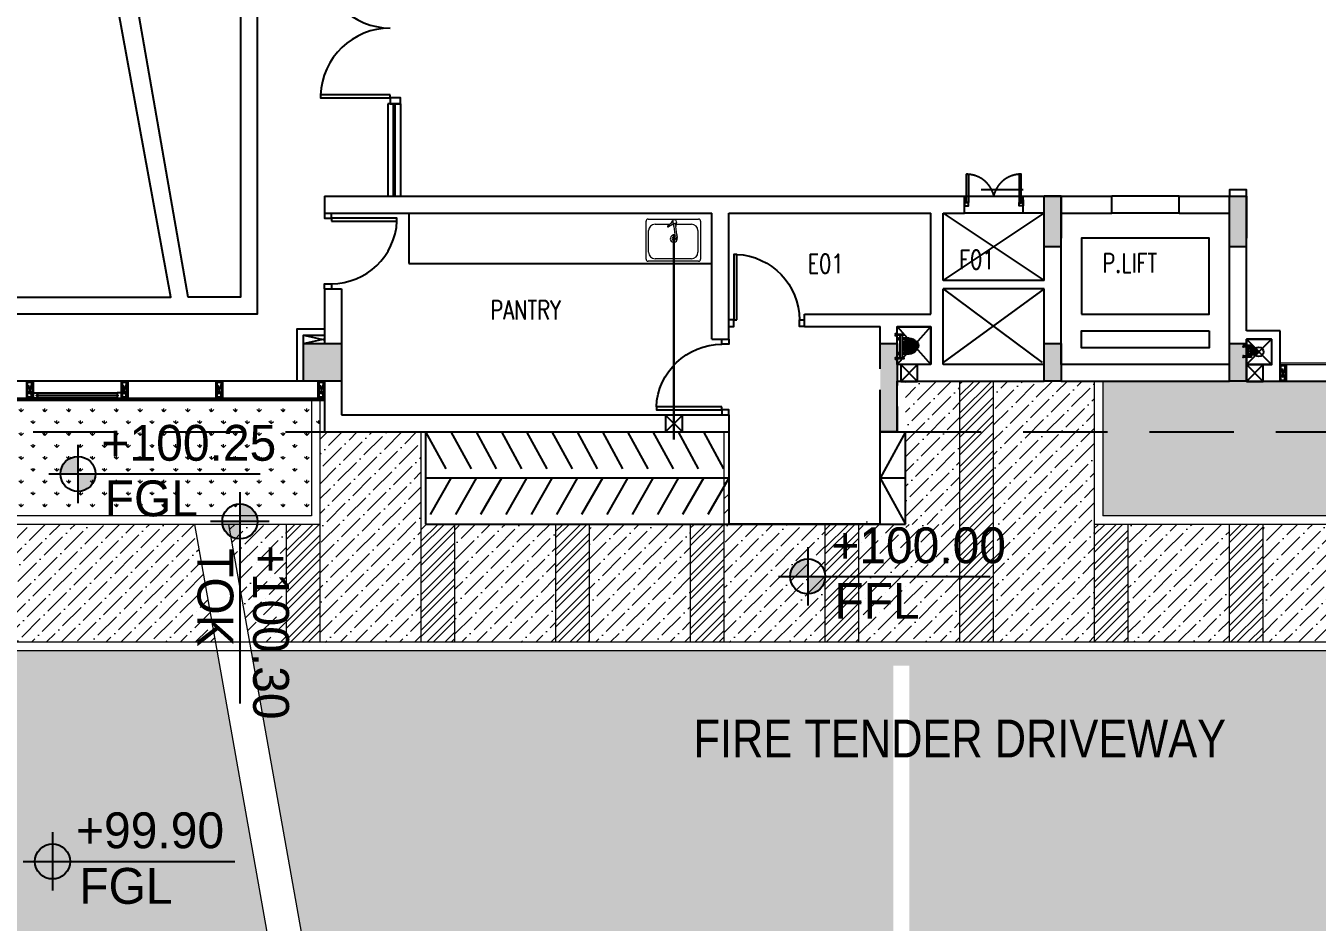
# Model space of a CAD drawing. Header units: millimetres. Extents: x 7964926 to 16080295, y -6277184 to -2986664.
# Drawn here: x 8205747 to 8221089, y -3107863 to -3097207 of the extents above; entities that cross this region are included whole.
import ezdxf

# ---------------------------------------------------------------- set-up
doc = ezdxf.new("R2010")
doc.units = ezdxf.units.MM
doc.header["$LTSCALE"] = 2000
doc.header["$MEASUREMENT"] = 0
doc.linetypes.add('DASHED2', pattern=[0.375, 0.25, -0.125])
doc.linetypes.add('HIDDEN', pattern=[0.375, 0.25, -0.125])
for name, color, linetype in [('a-col', 8, 'DASHED2'), ('a-cutout', 8, 'Continuous'), ('a-door', 8, 'Continuous'), ('a-ele 0', 8, 'Continuous'), ('a-ele 1', 8, 'Continuous'), ('a-furniture', 37, 'Continuous'), ('a-glazing', 5, 'Continuous'), ('a-hatch', 8, 'Continuous'), ('a-parapet', 1, 'Continuous'), ('a-rcc', 3, 'Continuous'), ('a-stair', 1, 'Continuous'), ('a-text m', 8, 'Continuous'), ('a-wall', 8, 'Continuous'), ('a-window', 8, 'Continuous'), ('KGD-SHAFTBRACKET', 9, 'Continuous'), ('L-FL', 7, 'Continuous'), ('PS$Bracket', 8, 'Continuous'), ('PS$CUTOUT', 1, 'Continuous'), ('PS$RWP160', 11, 'Continuous')]:
    doc.layers.add(name, color=color, linetype=linetype)
for name, color, linetype, lineweight in [('L - paving', 9, 'Continuous', 5), ('L-ELE 2', 30, 'Continuous', 15), ('L-ELE 4', 27, 'Continuous', 9), ('L-HATCH-1', 9, 'Continuous', 5), ('L-SHRUBS', 96, 'Continuous', 18), ('L-TEXT', 7, 'Continuous', 20), ('PS$RWP110', 11, 'Continuous', 30), ('PS$RWP75', 11, 'Continuous', 30), ('PS$WASTE PIPE', 31, 'Continuous', 30)]:
    doc.layers.add(name, color=color, linetype=linetype, lineweight=lineweight)
doc.styles.add('a-100 txt m', font='romans.shx', dxfattribs={"width": 0.75, "height": 300})
doc.styles.add('Arial narrow', font='ARIALN.TTF')
doc.styles.add('Century Gothic', font='GOTHIC.TTF')
doc.styles.get("Standard").update_dxf_attribs({"font": 'romans.shx', "width": 0.75})
pattern_1 = [(45, (9600.77, -21112.89), (66.2912607, 243.067956), [312.5, -62.5, 0, -62.5])]
pattern_2 = [(45, (14400.77, -21112.89), (66.2912607, 243.067956), [312.5, -62.5, 0, -62.5])]
pattern_3 = [(45, (19200.77, -21112.89), (66.2912607, 243.067956), [312.5, -62.5, 0, -62.5])]
pattern_4 = [(45, (0, 0), (-106.0660172, 106.0660172), []), (45, (0, 75), (-106.0660172, 106.0660172), [])]

# ---------------------------------------------------------------- blocks, each defined once
blk = doc.blocks.new('*U196')
at = {"layer": 'KGD-SHAFTBRACKET'}
for p, q in [((619, 14), (347, 14)), ((619, -14), (347, -14))]:
    blk.add_line(p, q, dxfattribs=at)
for points in [[(350, 74), (342, 65), (334, 74), (330, 70), (337, 63), (337, -29), (347, -29), (347, 63), (354, 71)], [(633, 74), (624, 65), (616, 74), (613, 70), (619, 63), (619, -29), (629, -29), (629, 63), (636, 71)]]:
    blk.add_lwpolyline(points, close=True, dxfattribs=at)
blk = doc.blocks.new('RWP160')
at = {"layer": 'PS$RWP160', "ltscale": 2}
h = blk.add_hatch(dxfattribs=at)
h.set_pattern_fill('ANSI31', color=8, scale=109090.909091, angle=809.8768, style=0)
h.set_pattern_definition([(44.8768254, (-372116.558, -1134138.807), (9.62161376, -9.66307207), [])])
edge = h.paths.add_edge_path()
edge.add_ellipse((6235, 1574), major_axis=(-56.4, 56.7), ratio=1, start_angle=45, end_angle=225, ccw=False)
edge.add_ellipse((6235, 1574), major_axis=(-56.4, 56.7), ratio=1, start_angle=-135, end_angle=45, ccw=False)
at = {"layer": 'PS$Bracket'}
for p, q in [((6141, 1574), (6141, 1654)), ((6155, 1574), (6155, 1654)), ((6315, 1574), (6315, 1654)), ((6330, 1573), (6330, 1653))]:
    blk.add_line(p, q, dxfattribs=at)
blk.add_arc((6235, 1574), 94.5, 179.8768, 359.8768, dxfattribs=at)
at = {"layer": 'PS$RWP110', "color": 8, "linetype": 'ByBlock', "ltscale": 0.2}
for p, q in [((6132, 1692), (6132, 1683)), ((6135, 1694), (6161, 1694)), ((6143, 1700), (6143, 1694)), ((6143, 1692), (6143, 1683)), ((6145, 1703), (6151, 1703)), ((6154, 1700), (6154, 1694)), ((6154, 1692), (6154, 1683)), ((6164, 1692), (6164, 1683)), ((6307, 1691), (6307, 1683)), ((6336, 1694), (6309, 1694)), ((6317, 1700), (6317, 1694)), ((6317, 1691), (6317, 1683)), ((6326, 1702), (6319, 1702)), ((6328, 1700), (6328, 1694)), ((6328, 1691), (6328, 1683)), ((6339, 1691), (6339, 1683))]:
    blk.add_line(p, q, dxfattribs=at)
for centre, start, end in [((6135, 1692), 89.8768, 179.8768), ((6140, 1692), 359.8768, 89.8768), ((6145, 1700), 89.8768, 179.8768), ((6145, 1692), 89.8768, 179.8768), ((6151, 1700), 359.8768, 89.8768), ((6151, 1692), 359.8768, 89.8768), ((6157, 1692), 89.8768, 179.8768), ((6161, 1692), 359.8768, 89.8768), ((6309, 1691), 89.8768, 179.8768), ((6314, 1691), 359.8768, 89.8768), ((6319, 1700), 89.8768, 179.8768), ((6319, 1691), 89.8768, 179.8768), ((6326, 1700), 359.8768, 89.8768), ((6326, 1691), 359.8768, 89.8768), ((6331, 1691), 89.8768, 179.8768), ((6336, 1691), 359.8768, 89.8768)]:
    blk.add_arc(centre, 2.62, start, end, dxfattribs=at)
at = {"layer": 'PS$RWP160', "ltscale": 2}
blk.add_circle((6235, 1574), 80, dxfattribs=at)
blk = doc.blocks.new('*U195')
at = {"layer": 'KGD-SHAFTBRACKET'}
for p, q in [((619, 14), (505, 14)), ((619, -14), (505, -14))]:
    blk.add_line(p, q, dxfattribs=at)
for points in [[(509, 74), (500, 65), (492, 74), (489, 70), (495, 63), (495, -29), (505, -29), (505, 63), (512, 71)], [(633, 74), (624, 65), (616, 74), (613, 70), (619, 63), (619, -29), (629, -29), (629, 63), (636, 71)]]:
    blk.add_lwpolyline(points, close=True, dxfattribs=at)
blk = doc.blocks.new('RWP75')
at = {"layer": 'PS$RWP75', "ltscale": 2}
h = blk.add_hatch(dxfattribs=at)
h.set_pattern_fill('ANSI31', color=250, scale=51136.363636, angle=809.8768, style=0)
h.set_pattern_definition([(44.8768254, (-170686.134, -530749.335), (4.51013145, -4.529565034), [])])
edge = h.paths.add_edge_path()
edge.add_ellipse((6666, 1616), major_axis=(-26.5, 26.6), ratio=1, start_angle=45, end_angle=225, ccw=False)
edge.add_ellipse((6666, 1616), major_axis=(-26.5, 26.6), ratio=1, start_angle=-135, end_angle=45, ccw=False)
at = {"linetype": 'Continuous', "ltscale": 2}
for radius in [37.5, 35.2]:
    blk.add_circle((6666, 1616), radius, dxfattribs=at)
at = {"layer": 'PS$Bracket'}
for p, q in [((6622, 1616), (6622, 1653)), ((6629, 1616), (6629, 1653)), ((6704, 1616), (6704, 1653)), ((6711, 1616), (6711, 1653))]:
    blk.add_line(p, q, dxfattribs=at)
blk.add_arc((6666, 1616), 44.3, 179.8768, 359.8768, dxfattribs=at)
at = {"layer": 'PS$RWP110', "color": 8, "linetype": 'ByBlock', "ltscale": 0.2}
for p, q in [((6618, 1663), (6618, 1660)), ((6619, 1665), (6632, 1665)), ((6623, 1667), (6623, 1665)), ((6623, 1663), (6623, 1660)), ((6624, 1669), (6627, 1669)), ((6628, 1667), (6628, 1665)), ((6628, 1663), (6628, 1660)), ((6633, 1663), (6633, 1660)), ((6700, 1663), (6700, 1659)), ((6713, 1664), (6701, 1664)), ((6704, 1663), (6704, 1659)), ((6704, 1667), (6704, 1664)), ((6709, 1668), (6706, 1668)), ((6710, 1667), (6710, 1664)), ((6710, 1663), (6710, 1659)), ((6715, 1663), (6715, 1659))]:
    blk.add_line(p, q, dxfattribs=at)
for centre, start, end in [((6619, 1663), 89.8768, 179.8768), ((6622, 1663), 359.8768, 89.8768), ((6624, 1667), 89.8768, 179.8768), ((6624, 1663), 89.8768, 179.8768), ((6627, 1667), 359.8768, 89.8768), ((6627, 1663), 359.8768, 89.8768), ((6629, 1663), 89.8768, 179.8768), ((6632, 1663), 359.8768, 89.8768), ((6701, 1663), 89.8768, 179.8768), ((6703, 1663), 359.8768, 89.8768), ((6706, 1667), 89.8768, 179.8768), ((6706, 1663), 89.8768, 179.8768), ((6709, 1667), 359.8768, 89.8768), ((6709, 1663), 359.8768, 89.8768), ((6711, 1663), 89.8768, 179.8768), ((6713, 1663), 359.8768, 89.8768)]:
    blk.add_arc(centre, 1.23, start, end, dxfattribs=at)
blk = doc.blocks.new('d900 100wl')
blk.add_lwpolyline([(95, 80), (95, 859), (60, 859), (60, 80)], close=True)
for points in [[(0, 0), (60, 0), (60, 80), (0, 80)], [(900, 0), (840, 0), (840, 80), (900, 80)]]:
    blk.add_lwpolyline(points)
blk.add_arc((60, 80), 780, 0, 87.4282)
blk = doc.blocks.new('*U225')
blk.add_lwpolyline([(805, 80), (805, 859), (840, 859), (840, 80)], close=True)
for points in [[(0, 0), (60, 0), (60, 80), (0, 80)], [(900, 0), (840, 0), (840, 80), (900, 80)]]:
    blk.add_lwpolyline(points)
blk.add_arc((840, 80), 780, 92.5718, 180)
blk = doc.blocks.new('DFR1800')
for points in [[(105, 120), (105, 949), (70, 949), (70, 120)], [(1695, 120), (1695, 949), (1730, 949), (1730, 120)]]:
    blk.add_lwpolyline(points, close=True)
for points in [[(0, 0), (70, 0), (70, 120), (0, 120)], [(1800, 0), (1730, 0), (1730, 120), (1800, 120)]]:
    blk.add_lwpolyline(points)
for centre, start, end in [((70, 120), 359.9998, 87.7909), ((1730, 120), 92.2091, 180.0002)]:
    blk.add_arc(centre, 830, start, end)
blk = doc.blocks.new('CLUB HOUSE')
at = {"layer": 'a-hatch'}
h = blk.add_hatch(color=256, dxfattribs=at)
h.dxf.hatch_style = 1
h.paths.add_polyline_path([(8240776, -3216367), (8240576, -3216367), (8240576, -3216967), (8240776, -3216967)])
h = blk.add_hatch(color=256, dxfattribs=at)
h.dxf.hatch_style = 1
h.paths.add_polyline_path([(8242976, -3216367), (8242776, -3216367), (8242776, -3216967), (8242976, -3216967)])
h = blk.add_hatch(color=256, dxfattribs=at)
h.dxf.hatch_style = 1
h.paths.add_polyline_path([(8231776, -3218117), (8231776, -3218567), (8232226, -3218567), (8232226, -3218117)])
h = blk.add_hatch(color=256, dxfattribs=at)
h.dxf.hatch_style = 1
h.paths.add_polyline_path([(8238826, -3218117), (8238626, -3218117), (8238626, -3219167), (8238826, -3219167)])
h = blk.add_hatch(color=256, dxfattribs=at)
h.dxf.hatch_style = 1
h.paths.add_polyline_path([(8240776, -3218117), (8240576, -3218117), (8240576, -3218567), (8240776, -3218567)])
h = blk.add_hatch(color=256, dxfattribs=at)
h.dxf.hatch_style = 1
h.paths.add_polyline_path([(8242976, -3218117), (8242776, -3218117), (8242776, -3218567), (8242976, -3218567)])
at = {"layer": 'a-col'}
for points in [[(8240776, -3216967), (8240576, -3216967), (8240576, -3216367), (8240776, -3216367)], [(8242976, -3216967), (8242776, -3216967), (8242776, -3216367), (8242976, -3216367)], [(8231776, -3218117), (8232226, -3218117), (8232226, -3218567), (8231776, -3218567)], [(8238626, -3218117), (8238826, -3218117), (8238826, -3219167), (8238626, -3219167)], [(8240776, -3218567), (8240576, -3218567), (8240576, -3218117), (8240776, -3218117)], [(8242976, -3218567), (8242776, -3218567), (8242776, -3218117), (8242976, -3218117)]]:
    blk.add_lwpolyline(points, close=True, dxfattribs=at)
at = {"layer": 'a-cutout'}
for p, q in [((8239376, -3217367), (8240576, -3216567)), ((8239376, -3216567), (8240576, -3217367)), ((8239376, -3217467), (8240551, -3218342)), ((8240576, -3217467), (8239376, -3218342)), ((8238826, -3217917), (8239226, -3218367)), ((8239226, -3217917), (8238826, -3218367)), ((8243276, -3218067), (8242976, -3218367)), ((8242976, -3218067), (8243276, -3218367))]:
    blk.add_line(p, q, dxfattribs=at)
at = {"layer": 'a-door'}
for p, q in [((8239626, -3216367), (8240326, -3216367)), ((8242176, -3216367), (8241376, -3216367)), ((8240326, -3216567), (8239626, -3216567)), ((8242176, -3216567), (8241376, -3216567))]:
    blk.add_line(p, q, dxfattribs=at)
for points in [[(8239676, -3216106), (8239676, -3216440), (8239652, -3216440), (8239652, -3216106)], [(8240276, -3216106), (8240276, -3216440), (8240299, -3216440), (8240299, -3216106)], [(8239626, -3216411), (8239626, -3216481), (8239676, -3216481), (8239676, -3216443), (8239651, -3216443), (8239651, -3216411)], [(8239628, -3216413), (8239628, -3216479), (8239674, -3216479), (8239674, -3216445), (8239649, -3216445), (8239649, -3216413)], [(8240326, -3216411), (8240326, -3216481), (8240276, -3216481), (8240276, -3216443), (8240301, -3216443), (8240301, -3216411)], [(8240324, -3216413), (8240324, -3216479), (8240278, -3216479), (8240278, -3216445), (8240303, -3216445), (8240303, -3216413)]]:
    blk.add_lwpolyline(points, close=True, dxfattribs=at)
at = {"layer": 'a-door', "linetype": 'HIDDEN'}
for centre, start, end in [((8239652, -3216440), 12.5278, 90), ((8240299, -3216439), 94.0106, 167.5604)]:
    blk.add_arc(centre, 334, start, end, dxfattribs=at)
at = {"layer": 'a-ele 0', "linetype": 'HIDDEN', "ltscale": 0.3}
for p, q in [((8243441, -3218377), (8243386, -3218557)), ((8243441, -3218557), (8243386, -3218377)), ((8228553, -3218577), (8228498, -3218757)), ((8228553, -3218757), (8228498, -3218577)), ((8229678, -3218757), (8229623, -3218577)), ((8229678, -3218577), (8229623, -3218757)), ((8230803, -3218577), (8230748, -3218757)), ((8230803, -3218757), (8230748, -3218577)), ((8232016, -3218577), (8231961, -3218757)), ((8232016, -3218757), (8231961, -3218577))]:
    blk.add_line(p, q, dxfattribs=at)
at = {"layer": 'a-ele 0', "linetype": 'HIDDEN'}
for p, q in [((8233226, -3219167), (8233526, -3219717)), ((8233526, -3219167), (8233826, -3219717)), ((8233826, -3219167), (8234126, -3219717)), ((8234126, -3219167), (8234426, -3219717)), ((8234426, -3219167), (8234726, -3219717)), ((8234726, -3219167), (8235026, -3219717)), ((8235026, -3219167), (8235326, -3219717)), ((8235326, -3219167), (8235626, -3219717)), ((8235626, -3219167), (8235926, -3219717)), ((8235926, -3219167), (8236226, -3219717)), ((8236226, -3219167), (8236526, -3219717)), ((8236526, -3219167), (8236826, -3219717)), ((8233526, -3219717), (8233226, -3220245)), ((8233826, -3219717), (8233526, -3220245)), ((8234126, -3219717), (8233826, -3220245)), ((8234426, -3219717), (8234126, -3220245)), ((8234726, -3219717), (8234426, -3220245)), ((8235026, -3219717), (8234726, -3220245)), ((8235326, -3219717), (8235026, -3220245)), ((8235626, -3219717), (8235326, -3220245)), ((8235926, -3219717), (8235626, -3220245)), ((8236226, -3219717), (8235926, -3220245)), ((8236526, -3219717), (8236226, -3220245)), ((8236826, -3219717), (8236526, -3220245))]:
    blk.add_line(p, q, dxfattribs=at)
at = {"layer": 'a-ele 0', "color": 30}
for points in [[(8243376, -3218367), (8243451, -3218367), (8243451, -3218567), (8243376, -3218567)], [(8243376, -3218367), (8243451, -3218367), (8243451, -3218567), (8243376, -3218567)], [(8243386, -3218377), (8243441, -3218377), (8243441, -3218557), (8243386, -3218557)], [(8243386, -3218377), (8243441, -3218377), (8243441, -3218557), (8243386, -3218557)], [(8228563, -3218767), (8228488, -3218767), (8228488, -3218567), (8228563, -3218567)], [(8229688, -3218767), (8229613, -3218767), (8229613, -3218567), (8229688, -3218567)], [(8230813, -3218767), (8230738, -3218767), (8230738, -3218567), (8230813, -3218567)], [(8232026, -3218767), (8231951, -3218767), (8231951, -3218567), (8232026, -3218567)], [(8228553, -3218757), (8228498, -3218757), (8228498, -3218577), (8228553, -3218577)], [(8229678, -3218757), (8229623, -3218757), (8229623, -3218577), (8229678, -3218577)], [(8230803, -3218757), (8230748, -3218757), (8230748, -3218577), (8230803, -3218577)], [(8232016, -3218757), (8231961, -3218757), (8231961, -3218577), (8232016, -3218577)]]:
    blk.add_lwpolyline(points, close=True, dxfattribs=at)
at = {"layer": 'a-ele 1', "linetype": 'HIDDEN', "ltscale": 2}
for p, q in [((8222563, -3219167), (8236826, -3219167)), ((8238826, -3219167), (8254226, -3219167))]:
    blk.add_line(p, q, dxfattribs=at)
at = {"layer": 'a-ele 1'}
for p, q in [((8233226, -3219167), (8233226, -3220267)), ((8236826, -3219167), (8236826, -3220267)), ((8238626, -3220267), (8238626, -3219167)), ((8238926, -3220267), (8238926, -3219167)), ((8233226, -3220267), (8238926, -3220267))]:
    blk.add_line(p, q, dxfattribs=at)
at = {"layer": 'a-ele 1', "linetype": 'HIDDEN', "ltscale": 1000}
blk.add_line((8238626, -3220267), (8236826, -3220267), dxfattribs=at)
at = {"layer": 'a-ele 1'}
blk.add_lwpolyline([(8241016, -3217767), (8242536, -3217767), (8242536, -3216867), (8241016, -3216867)], close=True, dxfattribs=at)
blk.add_lwpolyline([(8242536, -3217967), (8242536, -3218167), (8241016, -3218167), (8241016, -3217967), (8242536, -3217967)], dxfattribs=at)
at = {"layer": 'a-furniture', "linetype": 'HIDDEN'}
blk.add_line((8240326, -3216292), (8239626, -3216292), dxfattribs=at)
at = {"layer": 'a-furniture', "lineweight": 5}
for p, q in [((8235844, -3217115), (8235844, -3216663)), ((8235868, -3216639), (8236180, -3216639)), ((8235952, -3216699), (8236125, -3216699)), ((8236175, -3216728), (8236185, -3216823)), ((8236180, -3216639), (8236469, -3216639)), ((8236209, -3216820), (8236200, -3216727)), ((8236201, -3216699), (8236384, -3216699)), ((8236493, -3216663), (8236493, -3217115)), ((8235875, -3217032), (8235875, -3216776)), ((8236461, -3216776), (8236461, -3217032)), ((8236469, -3217139), (8235868, -3217139)), ((8236384, -3217109), (8235952, -3217109))]:
    blk.add_line(p, q, dxfattribs=at)
at = {"layer": 'a-furniture'}
for p, q in [((8233026, -3217167), (8236626, -3217167)), ((8231776, -3218017), (8232026, -3218073)), ((8231776, -3218117), (8232026, -3218062)), ((8243376, -3218367), (8243376, -3218167))]:
    blk.add_line(p, q, dxfattribs=at)
for points in [[(8233026, -3216567), (8233026, -3217167)], [(8231701, -3218567), (8231701, -3217942), (8232026, -3217942)], [(8231776, -3218567), (8231776, -3218017), (8232026, -3218017)]]:
    blk.add_lwpolyline(points, dxfattribs=at)
at = {"layer": 'a-furniture', "const_width": 10}
blk.add_lwpolyline([(8243376, -3217967), (8243376, -3218342), (8248676, -3218342), (8248676, -3217967)], dxfattribs=at)
at = {"layer": 'a-furniture', "lineweight": 5}
for centre, radius, start, end in [((8235868, -3216663), 24.1, 90, 180), ((8235952, -3216776), 77.2, 90, 180), ((8236107, -3216724), 8.01, 127.3, 303.5198), ((8235916, -3216473), 308, 307.3, 323.4412), ((8236109, -3216724), 5.93, 158.9292, 241.9125), ((8236281, -3216987), 308, 107.3785, 123.5198), ((8236073, -3216610), 104, 305.6689, 327.1701), ((8236203, -3216794), 104, 103.6496, 125.1509), ((8236181, -3216670), 19.5, 164.0084, 277.235), ((8236182, -3216671), 24.1, 287.3785, 143.4412), ((8236055, -3216740), 121, 5.6774, 19.0453), ((8236142, -3216717), 35.3, 4.1711, 27.9133), ((8236231, -3216709), 35.3, 157.8104, 186.3174), ((8236320, -3216715), 121, 162.1904, 185.6775), ((8236384, -3216776), 77.2, 0, 90), ((8236469, -3216663), 24.1, 0, 90), ((8236174, -3216873), 41.8, 74.3543, 12.1381), ((8236174, -3216873), 20.2, 61.4601, 4.8579), ((8236065, -3216835), 121, 351.175, 5.6774), ((8236200, -3216856), 16.8, 171.175, 20.1799), ((8236200, -3216855), 9.8, 213.7198, 15.8006), ((8236200, -3216850), 9.15, 64.4884, 123.7412), ((8236329, -3216808), 121, 185.6775, 200.1799), ((8235952, -3217032), 77.2, 180, 270), ((8236384, -3217032), 77.2, 270, 0), ((8235868, -3217115), 24.1, 180, 270), ((8236469, -3217115), 24.1, 270, 0)]:
    blk.add_arc(centre, radius, start, end, dxfattribs=at)
at = {"layer": 'a-glazing'}
for p, q in [((8232776, -3215267), (8232776, -3216367)), ((8232926, -3215267), (8232776, -3215267)), ((8232806, -3215267), (8232926, -3215267)), ((8232841, -3215267), (8232841, -3216367)), ((8232861, -3215267), (8232861, -3216367)), ((8232926, -3215267), (8232926, -3216367))]:
    blk.add_line(p, q, dxfattribs=at)
for points in [[(8225851, -3218775), (8232026, -3218775)], [(8225851, -3218784), (8232026, -3218784)], [(8225851, -3218792), (8232026, -3218792)]]:
    blk.add_lwpolyline(points, dxfattribs=at)
at = {"layer": 'a-hatch'}
for centre in [(8239026, -3218142), (8243126, -3218217)]:
    blk.add_circle(centre, 55, dxfattribs=at)
at = {"layer": 'a-parapet'}
for points in [[(8248676, -3218367), (8243376, -3218367)], [(8232026, -3218567), (8225926, -3218567)], [(8243376, -3218567), (8248676, -3218567)], [(8225926, -3218767), (8232026, -3218767)]]:
    blk.add_lwpolyline(points, dxfattribs=at)
at = {"layer": 'a-rcc'}
for p, q in [((8240776, -3216367), (8240576, -3216367)), ((8242776, -3216367), (8242976, -3216367))]:
    blk.add_line(p, q, dxfattribs=at)
at = {"layer": 'a-stair'}
for p, q in [((8238926, -3219167), (8238626, -3219717)), ((8236826, -3219717), (8233226, -3219717)), ((8238926, -3219717), (8238626, -3219717)), ((8238626, -3219717), (8238926, -3220267))]:
    blk.add_line(p, q, dxfattribs=at)
at = {"layer": 'a-wall'}
for p, q in [((8232026, -3216367), (8239626, -3216367)), ((8239626, -3216567), (8239626, -3216367)), ((8240326, -3216367), (8240576, -3216367)), ((8240326, -3216567), (8240326, -3216367)), ((8240576, -3217367), (8240576, -3216367)), ((8240776, -3216367), (8241376, -3216367)), ((8240776, -3218367), (8240776, -3216367)), ((8241376, -3216567), (8241376, -3216367)), ((8242176, -3216367), (8242776, -3216367)), ((8242176, -3216567), (8242176, -3216367)), ((8242776, -3218367), (8242776, -3216367)), ((8242976, -3217967), (8242976, -3216367)), ((8232026, -3216567), (8236626, -3216567)), ((8236626, -3218067), (8236626, -3216567)), ((8236826, -3216567), (8239226, -3216567)), ((8236826, -3218067), (8236826, -3216567)), ((8239226, -3217767), (8239226, -3216567)), ((8239376, -3216567), (8239626, -3216567)), ((8239376, -3217367), (8239376, -3216567)), ((8240576, -3216567), (8240326, -3216567)), ((8240776, -3216567), (8241376, -3216567)), ((8242176, -3216567), (8242776, -3216567)), ((8232026, -3217467), (8232226, -3217467)), ((8232226, -3217467), (8232226, -3218117)), ((8240576, -3217367), (8239376, -3217367)), ((8239376, -3218367), (8239376, -3217467)), ((8240576, -3218567), (8240576, -3217467)), ((8237726, -3217767), (8239226, -3217767)), ((8237726, -3217917), (8237726, -3217767)), ((8237726, -3217917), (8238626, -3217917)), ((8238626, -3218117), (8238626, -3217917)), ((8238826, -3218117), (8238826, -3217917)), ((8238826, -3217917), (8239226, -3217917)), ((8239226, -3218367), (8239226, -3217917)), ((8236626, -3218067), (8236826, -3218067)), ((8243376, -3217967), (8242976, -3217967)), ((8243276, -3218067), (8242976, -3218067)), ((8242976, -3218567), (8242976, -3218067)), ((8243276, -3218067), (8243276, -3218367)), ((8243276, -3218367), (8242976, -3218367)), ((8232226, -3218567), (8232226, -3218967)), ((8232226, -3218967), (8236826, -3218967)), ((8236626, -3218967), (8236626, -3218967)), ((8236826, -3218967), (8236826, -3219167))]:
    blk.add_line(p, q, dxfattribs=at)
for points in [[(8232026, -3216367), (8232026, -3216567)], [(8242976, -3216367), (8242976, -3216292), (8242776, -3216292), (8242776, -3216367)], [(8232026, -3217467), (8232026, -3218117)], [(8240576, -3217467), (8239376, -3217467)], [(8242976, -3218567), (8243376, -3218567), (8243376, -3217967)], [(8239226, -3218367), (8238826, -3218367)], [(8240576, -3218367), (8239376, -3218367)], [(8242776, -3218367), (8240776, -3218367)], [(8232026, -3218567), (8232026, -3219167), (8236826, -3219167)], [(8238626, -3219167), (8238826, -3219167), (8238826, -3218567)], [(8238826, -3218567), (8240576, -3218567)], [(8240776, -3218567), (8242776, -3218567)]]:
    blk.add_lwpolyline(points, dxfattribs=at)
at = {"layer": 'a-window'}
for p, q in [((8228615, -3218702), (8229561, -3218702)), ((8229561, -3218767), (8228615, -3218767))]:
    blk.add_line(p, q, dxfattribs=at)
for points in [[(8228563, -3218702), (8228615, -3218702), (8228615, -3218732), (8228605, -3218732), (8228605, -3218738), (8228615, -3218738), (8228615, -3218767), (8228563, -3218767)], [(8229613, -3218702), (8229561, -3218702), (8229561, -3218732), (8229571, -3218732), (8229571, -3218738), (8229561, -3218738), (8229561, -3218767), (8229613, -3218767)], [(8229571, -3218738), (8228605, -3218738), (8228605, -3218732), (8229571, -3218732)]]:
    blk.add_lwpolyline(points, close=True, dxfattribs=at)
at = {"layer": 'a-door', "rotation": 270}
blk.add_blockref('d900 100wl', (8232026, -3216567), dxfattribs=at)
at = {"layer": 'a-door', "xscale": -1}
blk.add_blockref('*U225', (8237726, -3217917), dxfattribs=at)
at = {"layer": 'a-door', "xscale": -1, "rotation": 90}
blk.add_blockref('*U225', (8236826, -3218067), dxfattribs=at)
at = {"layer": 'a-window', "rotation": 90}
blk.add_blockref('DFR1800', (8232926, -3215267), dxfattribs=at)
blk = doc.blocks.new('finish lvl')
h = blk.add_hatch(color=256)
edge = h.paths.add_edge_path()
edge.add_ellipse((0.0378, 0.003), major_axis=(-0.0305, 0.0305), ratio=1, start_angle=-45, end_angle=45)
edge.add_line((-0.0053, 0.003), (0.0378, 0.003))
edge.add_line((0.0378, 0.003), (0.0378, 0.0461))
edge = h.paths.add_edge_path()
edge.add_ellipse((0.0378, 0.003), major_axis=(-0.0305, 0.0305), ratio=1, start_angle=135, end_angle=225)
edge.add_line((0.0809, 0.003), (0.0378, 0.003))
edge.add_line((0.0378, 0.003), (0.0378, -0.0401))
for p, q in [((0.0378, 0.0748), (0.0378, -0.0688)), ((-0.034, 0.003), (0.4857, 0.003))]:
    blk.add_line(p, q)
blk.add_ellipse((0.0378, 0.003), major_axis=(-0.0305, 0.0305), ratio=1, start_param=1.570796326794534, end_param=7.85398163397412)
at = {"layer": 'L-FL'}
for tag, p in [('%%P0.00', (0.1256, 0.0357)), ('FIN.LVL.', (0.1075, -0.103))]:
    blk.add_attdef(tag, p, '', height=0.08, dxfattribs=at)

msp = doc.modelspace()

# ---------------------------------------------------------------- hatches: boundary and pattern name
at = {"layer": 'L - paving'}
h = msp.add_hatch(dxfattribs=at)
h.set_pattern_fill('ANSI36', color=37, scale=1000)
h.set_pattern_definition([(45, (19756.48, -19711.25), (66.2912607, 243.067956), [312.5, -62.5, 0, -62.5])])
h.paths.add_polyline_path([(8216841.2, -3101433.5), (8216454.7, -3101433.5), (8216337.1, -3101433.5), (8216196.9, -3101433.5), (8216196.9, -3103133.5), (8216841.2, -3103133.5)])
h = msp.add_hatch(dxfattribs=at)
h.set_pattern_fill('ANSI36', color=37, scale=1000)
h.set_pattern_definition(pattern_3)
h.paths.add_polyline_path([(8218441.2, -3101433.5), (8217241.2, -3101433.5), (8217241.2, -3104535.1), (8218441.2, -3104535.1)])
h = msp.add_hatch(dxfattribs=at)
h.set_pattern_fill('ANSI36', color=37, scale=1000)
h.set_pattern_definition(pattern_1)
h.paths.add_polyline_path([(8209241.2, -3104535.1), (8210441.2, -3104535.1), (8210441.2, -3102035.1), (8209241.2, -3102035.1)])
h = msp.add_hatch(dxfattribs=at)
h.set_pattern_fill('ANSI36', color=37, scale=1000)
h.set_pattern_definition(pattern_2)
h.paths.add_polyline_path([(8212041.2, -3103133.5), (8210841.2, -3103133.5), (8210841.2, -3104535.1), (8212041.2, -3104535.1)])
h.paths.add_polyline_path([(8211997.8, -3102035.1), (8212041.2, -3102114.7), (8212041.2, -3102035.1)])
h = msp.add_hatch(dxfattribs=at)
h.set_pattern_fill('ANSI36', color=37, scale=1000)
h.set_pattern_definition(pattern_2)
edge = h.paths.add_edge_path()
edge.add_line((8215241.2, -3103135.1), (8215036.5, -3103135.1))
edge.add_arc((8214999, -3103135.1), 37.5, 359.99991, 540.00009)
edge.add_line((8214961.5, -3103135.1), (8214099, -3103135.1))
edge.add_line((8214099, -3103135.1), (8214099, -3102535.1))
edge.add_line((8214099, -3102535.1), (8214041.2, -3102535.1))
edge.add_line((8214041.2, -3102535.1), (8214041.2, -3104535.1))
edge.add_line((8214041.2, -3104535.1), (8215241.2, -3104535.1))
edge.add_line((8215241.2, -3104535.1), (8215241.2, -3103135.1))
h = msp.add_hatch(dxfattribs=at)
h.set_pattern_fill('ANSI36', color=37, scale=1000)
h.set_pattern_definition(pattern_3)
h.paths.add_polyline_path([(8216841.2, -3103133.5), (8215899, -3103133.5), (8215899, -3103135.1), (8215641.2, -3103049.2), (8215641.2, -3104535.1), (8216841.2, -3104535.1)])
h = msp.add_hatch(dxfattribs=at)
h.set_pattern_fill('ANSI36', color=37, scale=1000)
h.set_pattern_definition([(45, (12650.98, -21112.88), (66.2912607, 243.067956), [312.5, -62.5, 0, -62.5])])
h.paths.add_polyline_path([(8207749.9, -3103133.5), (8203456.2, -3103133.5), (8203214, -3104535.1), (8207999.2, -3104535.1)])
h = msp.add_hatch(dxfattribs=at)
h.set_pattern_fill('ANSI36', color=37, scale=1000)
h.set_pattern_definition(pattern_1)
h.paths.add_polyline_path([(8208841.2, -3103133.5), (8208156.2, -3103133.5), (8208405.5, -3104535.1), (8208841.2, -3104535.1)])
h = msp.add_hatch(dxfattribs=at)
h.set_pattern_fill('ANSI36', color=37, scale=1000)
h.set_pattern_definition(pattern_2)
h.paths.add_polyline_path([(8213641.2, -3103133.5), (8212441.2, -3103133.5), (8212441.2, -3104535.1), (8213641.2, -3104535.1)])
h = msp.add_hatch(dxfattribs=at)
h.set_pattern_fill('ANSI36', color=37, scale=1000)
h.set_pattern_definition(pattern_3)
h.paths.add_polyline_path([(8220041.2, -3103133.5), (8218841.2, -3103133.5), (8218841.2, -3104535.1), (8220041.2, -3104535.1)])
h = msp.add_hatch(dxfattribs=at)
h.set_pattern_fill('ANSI36', color=37, scale=1000)
h.set_pattern_definition([(45, (22400.77, -21112.89), (66.2912607, 243.067956), [312.5, -62.5, 0, -62.5])])
h.paths.add_polyline_path([(8221641.2, -3103133.5), (8220441.2, -3103133.5), (8220441.2, -3104535.1), (8221641.2, -3104535.1)])
at = {"layer": 'L-HATCH-1'}
h = msp.add_hatch(dxfattribs=at)
h.set_pattern_fill('STEEL', color=26, scale=1200)
h.set_pattern_definition(pattern_4)
h.paths.add_polyline_path([(8217241.2, -3101433.5), (8216841.2, -3101433.5), (8216841.2, -3104535.1), (8217241.2, -3104535.1)])
h = msp.add_hatch(dxfattribs=at)
h.set_pattern_fill('STEEL', color=26, scale=1200)
h.set_pattern_definition(pattern_4)
h.paths.add_polyline_path([(8209241.2, -3103133.5), (8208841.2, -3103133.5), (8208841.2, -3104535.1), (8209241.2, -3104535.1)])
h = msp.add_hatch(dxfattribs=at)
h.set_pattern_fill('STEEL', color=26, scale=1200)
h.set_pattern_definition(pattern_4)
h.paths.add_polyline_path([(8210841.2, -3103133.5), (8210441.2, -3103133.5), (8210441.2, -3104535.1), (8210841.2, -3104535.1)])
h = msp.add_hatch(dxfattribs=at)
h.set_pattern_fill('STEEL', color=26, scale=1200)
h.set_pattern_definition(pattern_4)
h.paths.add_polyline_path([(8212441.2, -3103133.5), (8212041.2, -3103133.5), (8212041.2, -3104535.1), (8212441.2, -3104535.1)])
h = msp.add_hatch(dxfattribs=at)
h.set_pattern_fill('STEEL', color=26, scale=1200)
h.set_pattern_definition(pattern_4)
h.paths.add_polyline_path([(8214041.2, -3103133.5), (8213641.2, -3103133.5), (8213641.2, -3104535.1), (8214041.2, -3104535.1)])
h = msp.add_hatch(dxfattribs=at)
h.set_pattern_fill('STEEL', color=26, scale=1200)
h.set_pattern_definition(pattern_4)
h.paths.add_polyline_path([(8215641.2, -3103133.5), (8215241.2, -3103133.5), (8215241.2, -3104535.1), (8215641.2, -3104535.1)])
h = msp.add_hatch(dxfattribs=at)
h.set_pattern_fill('STEEL', color=26, scale=1200)
h.set_pattern_definition(pattern_4)
h.paths.add_polyline_path([(8218841.2, -3103133.5), (8218441.2, -3103133.5), (8218441.2, -3104535.1), (8218841.2, -3104535.1)])
h = msp.add_hatch(dxfattribs=at)
h.set_pattern_fill('STEEL', color=26, scale=1200)
h.set_pattern_definition(pattern_4)
h.paths.add_polyline_path([(8220441.2, -3103133.5), (8220041.2, -3103133.5), (8220041.2, -3104535.1), (8220441.2, -3104535.1)])
at = {"layer": 'L-SHRUBS', "true_color": 0x58ba48}
h = msp.add_hatch(dxfattribs=at)
h.set_pattern_fill('GRASS', color=85, scale=500)
edge = h.paths.add_edge_path()
edge.add_line((8187246.9, -3100135.2), (8187246.9, -3098477.3))
edge.add_line((8187246.9, -3098477.3), (8181946.9, -3098477.3))
edge.add_line((8181946.9, -3098477.3), (8181946.9, -3092105.9))
edge.add_line((8181946.9, -3092105.9), (8176355.3, -3092105.9))
edge.add_line((8176355.3, -3092105.9), (8176355.3, -3093345.1))
edge.add_line((8176355.3, -3093345.1), (8177355.3, -3093613))
edge.add_line((8177355.3, -3093613), (8177355.3, -3099162.4))
edge.add_line((8177355.3, -3099162.4), (8177355.3, -3100937))
edge.add_line((8177355.3, -3100937), (8177055.4, -3101017.3))
edge.add_line((8177055.4, -3101017.3), (8177055.4, -3108085.1))
edge.add_line((8177055.4, -3108085.1), (8177355.4, -3108165.5))
edge.add_line((8177355.4, -3108165.5), (8177355.4, -3112735.1))
edge.add_line((8177355.4, -3112735.1), (8191483.5, -3112735.1))
edge.add_line((8191483.5, -3112735.1), (8191751.4, -3113735.1))
edge.add_line((8191751.4, -3113735.1), (8204251.3, -3113735.1))
edge.add_line((8204251.3, -3113735.1), (8204599.7, -3112435.1))
edge.add_line((8204599.7, -3112435.1), (8206670.2, -3112435.1))
edge.add_line((8206670.2, -3112435.1), (8207019, -3111133.5))
edge.add_line((8207019, -3111133.5), (8229941.3, -3111133.5))
edge.add_line((8229941.3, -3111133.5), (8229941.3, -3104635.1))
edge.add_line((8229941.3, -3104635.1), (8208423.2, -3104635.1))
edge.add_line((8208423.2, -3104635.1), (8209454.8, -3110435.1))
edge.add_line((8209454.8, -3111133.5), (8217763.3, -3111133.5))
edge.add_line((8217763.3, -3110435.1), (8217763.3, -3111035.1))
edge.add_line((8217763.3, -3111035.1), (8191808.5, -3111035.1))
edge.add_line((8191761.1, -3111035.1), (8191761.1, -3110435.1))
edge.add_line((8191761.1, -3110435.1), (8199648.5, -3110435.1))
edge.add_line((8199648.5, -3110435.1), (8198617, -3104635.2))
edge.add_line((8198617, -3104635.2), (8191746.9, -3104635.2))
edge.add_arc((8191746.9, -3100135.2), 4500, 180, 270.00003, ccw=False)
edge = h.paths.add_edge_path(flags=16)
edge.add_line((8187007.7, -3110072.6), (8187007.7, -3112622.6))
edge.add_line((8187007.7, -3112622.6), (8186857.7, -3112622.6))
edge.add_line((8186857.7, -3112622.6), (8180457.7, -3112622.6))
edge.add_line((8180457.7, -3112622.6), (8180457.7, -3112472.6))
edge.add_line((8180457.7, -3112472.6), (8180457.7, -3110072.6))
edge.add_line((8180133.6, -3112536.4), (8186683.6, -3112536.4))
edge = h.paths.add_edge_path(flags=16)
edge.add_line((8186857.7, -3111672.6), (8187007.7, -3111672.6))
edge.add_line((8187007.7, -3111672.6), (8187007.7, -3111822.6))
edge.add_line((8187007.7, -3111822.6), (8186857.7, -3111822.6))
edge.add_line((8186857.7, -3111822.6), (8186857.7, -3111895))
edge.add_line((8186857.7, -3111895), (8183807.7, -3111895))
edge.add_line((8183807.7, -3112472.6), (8183807.7, -3112622.6))
edge.add_line((8183807.7, -3112622.6), (8183657.7, -3112622.6))
edge.add_line((8183657.7, -3112622.6), (8183657.7, -3112472.6))
edge.add_line((8183657.7, -3112472.6), (8180607.7, -3112472.6))
edge.add_line((8180607.7, -3112472.6), (8180607.7, -3111822.6))
edge.add_line((8180607.7, -3111822.6), (8180457.7, -3111822.6))
edge.add_line((8180457.7, -3111822.6), (8180457.7, -3111672.6))
edge.add_line((8180457.7, -3111672.6), (8180607.7, -3111672.6))
edge.add_line((8182769.5, -3111672.6), (8182769.5, -3110222.6))
edge.add_line((8180607.7, -3112373.5), (8182957.7, -3112373.5))
edge.add_line((8182957.7, -3112373.5), (8182957.7, -3111676.1))
edge.add_line((8182957.7, -3111676.1), (8183132.7, -3111676.1))
edge.add_line((8183132.7, -3111676.1), (8183132.7, -3112176.1))
edge.add_line((8183132.7, -3112176.1), (8182957.7, -3112176.1))
edge.add_line((8182957.7, -3112176.1), (8182957.7, -3112472.6))
edge.add_line((8182957.7, -3112472.6), (8183307.7, -3112472.6))
edge.add_line((8183307.7, -3112472.6), (8183307.7, -3110222.6))
edge.add_line((8183198.9, -3112612.9), (8183248.9, -3112612.9))
edge.add_line((8183248.9, -3112612.9), (8186744.5, -3111918))
edge.add_line((8186744.5, -3111918), (8186857.7, -3110222.6))
edge.add_line((8186857.7, -3110222.6), (8186857.7, -3111672.6))
h.paths.add_polyline_path([(8185307.7, -3110222.6), (8185357.7, -3110222.6), (8185357.7, -3111676.1), (8185707.7, -3111676.1), (8185707.7, -3110222.6), (8185757.7, -3110222.6), (8185757.7, -3111676.1), (8186107.7, -3111676.1), (8186107.7, -3110222.6), (8186157.7, -3110222.6), (8186157.7, -3111676.1), (8186332.7, -3111676.1), (8186332.7, -3111815.5), (8184332.7, -3111815.5), (8184332.7, -3111676.1), (8184507.7, -3111676.1), (8184507.7, -3112176.1), (8184557.7, -3112176.1), (8184557.7, -3111676.1), (8184907.7, -3111676.1), (8184907.7, -3111910.5), (8184957.7, -3111910.5), (8184957.7, -3111676.1), (8185307.7, -3111676.1)], flags=16)
h.paths.add_polyline_path([(8183807.7, -3112472.6), (8183807.7, -3112622.6), (8183657.7, -3112622.6), (8183657.7, -3112472.6), (8183657.7, -3111672.6), (8183807.7, -3111672.6), (8183807.7, -3111822.6)], flags=0)
h.paths.add_polyline_path([(8183807.7, -3111822.6), (8183657.7, -3111822.6), (8183657.7, -3111672.6), (8183807.7, -3111672.6)], flags=16)
h.paths.add_polyline_path([(8193157.6, -3112460.1), (8202763.3, -3112460.1), (8202763.3, -3113060.1), (8193157.6, -3113060.1)], flags=16)
edge = h.paths.add_edge_path(flags=16)
edge.add_line((8195057.2, -3111785.1), (8198404.1, -3111785.1))
edge.add_line((8198404.1, -3111785.1), (8198404.1, -3112385.1))
edge.add_line((8198312.5, -3112385.1), (8195057.2, -3112385.1))
edge.add_line((8195057.2, -3112385.1), (8195057.2, -3111785.1))
h.paths.add_polyline_path([(8193760.5, -3113135.1), (8195760.5, -3113135.1), (8195760.5, -3113635.1), (8193760.5, -3113635.1)], flags=16)
edge = h.paths.add_edge_path(flags=16)
edge.add_line((8198517.4, -3111110.1), (8202517.4, -3111110.1))
edge.add_line((8202517.4, -3111110.1), (8202517.4, -3111710.1))
edge.add_line((8202517.4, -3111710.1), (8202345, -3111710.1))
edge.add_line((8202345, -3111710.1), (8202345, -3111110.1))
h.paths.add_polyline_path([(8196960.5, -3113135.1), (8198960.5, -3113135.1), (8198960.5, -3113635.1), (8196960.5, -3113635.1)], flags=16)
edge = h.paths.add_edge_path(flags=16)
edge.add_line((8202330.5, -3111785.1), (8201457.2, -3111785.1))
edge.add_line((8201457.2, -3111785.1), (8201457.2, -3112385.1))
edge.add_line((8201457.2, -3112385.1), (8201357.4, -3112401.9))
edge.add_line((8201357.4, -3112401.9), (8201357.4, -3111126.5))
h.paths.add_polyline_path([(8200160.5, -3113135.1), (8202160.5, -3113135.1), (8202160.5, -3113635.1), (8200160.5, -3113635.1)], flags=16)
h.paths.add_polyline_path([(8199023.2, -3104635.2), (8200054.8, -3110435.1), (8201775.1, -3110341.1), (8202789.9, -3104635.1)], flags=17)
edge = h.paths.add_edge_path(flags=17)
edge.add_line((8208017, -3104635.1), (8203196.2, -3104635.1))
edge.add_line((8203196.2, -3104635.1), (8202164.7, -3110435.1))
edge.add_line((8202017.9, -3111035.6), (8208901.7, -3111035.6))
edge.add_line((8209048.5, -3110435.1), (8208017, -3104635.1))
h.paths.add_polyline_path([(8249141.3, -3104635.1), (8231341.3, -3104635.1), (8231341.3, -3111133.5), (8249141.3, -3111133.5)])
edge = h.paths.add_edge_path()
edge.add_line((8254621.9, -3104635.1), (8250541.3, -3104635.1))
edge.add_line((8250541.3, -3104635.1), (8250541.3, -3111133.5))
edge.add_line((8250541.3, -3111133.5), (8251255.6, -3111133.5))
edge.add_arc((8251255.6, -3120133.5), 9000, 68.37653, 90, ccw=False)
edge.add_arc((8257888.7, -3103400.2), 9000, 248.37653, 381.58356)
edge.add_arc((8274626.5, -3096778.8), 9000, 188.18487, 201.58356, ccw=False)
edge.add_line((8265718.2, -3098060.1), (8259121.9, -3098060.1))
edge.add_line((8259121.9, -3098060.1), (8259121.9, -3100135.1))
edge.add_arc((8254621.9, -3100135.1), 4500, -89.99997, 0, ccw=False)
h.paths.add_polyline_path([(8180222.1, -3107432.9), (8187613.3, -3107432.9), (8187613.3, -3107345.5), (8180222.1, -3107345.5)], flags=16)
h.paths.add_polyline_path([(8216054.6, -3108284.3), (8216241.9, -3108284.3), (8216241.9, -3104815.1), (8216054.6, -3104815.1)], flags=16)
at = {"layer": 'L-SHRUBS'}
h = msp.add_hatch(dxfattribs=at)
h.set_pattern_fill('GRASS', color=256, scale=200)
h.set_pattern_definition([(90, (870.21, 2347.38), (-141.4213562, 141.4213562), [37.5, -245.3427126]), (45, (870.21, 2347.38), (-141.4213562, 141.4213562), [37.5, -162.5]), (135, (870.21, 2347.38), (-141.4213562, -141.4213562), [37.5, -162.5])])
edge = h.paths.add_edge_path()
edge.add_line((8251255.6, -3111233.5), (8250541.3, -3111233.5))
edge.add_line((8250541.3, -3111233.5), (8250541.3, -3112435.1))
edge.add_line((8250541.3, -3112435.1), (8251827.5, -3112435.1))
edge.add_line((8251827.5, -3112435.1), (8251827.5, -3113635.1))
edge.add_line((8251827.5, -3113635.1), (8206452.2, -3113635.1))
edge.add_line((8206452.2, -3113635.1), (8206149.1, -3114766.4))
edge.add_line((8206149.1, -3114766.4), (8269191.9, -3114872.4))
edge.add_line((8269191.9, -3114872.4), (8269166.9, -3093814.9))
edge.add_line((8269166.9, -3093814.9), (8265726.5, -3093817))
edge.add_line((8265726.5, -3093817), (8265726.5, -3096778.8))
edge.add_arc((8274626.5, -3096778.8), 8900, 180.00003, 201.58356)
edge.add_arc((8257888.7, -3103400.2), 9100, -111.62347, 21.58356, ccw=False)
edge.add_arc((8251255.6, -3120133.5), 8900, 68.37653, 89.9997)
h = msp.add_hatch(dxfattribs=at)
h.set_pattern_fill('GRASS', color=256, scale=200)
h.set_pattern_definition([(90, (13931.92, -1e-05), (-141.4213562, 141.4213562), [37.5, -245.3427126]), (45, (13931.92, -1e-05), (-141.4213562, 141.4213562), [37.5, -162.5]), (135, (13931.92, -1e-05), (-141.4213562, -141.4213562), [37.5, -162.5])])
edge = h.paths.add_edge_path()
edge.add_line((8257521.9, -3100133.5), (8257521.9, -3097485.1))
edge.add_line((8257521.9, -3097485.1), (8256321.9, -3097483.5))
edge.add_line((8256321.9, -3097483.5), (8256346.9, -3101658.5))
edge.add_line((8256346.9, -3101658.5), (8238296.9, -3101658.5))
edge.add_line((8238296.9, -3101658.5), (8238296.9, -3102033.5))
edge.add_line((8238296.9, -3102033.5), (8218541.2, -3102033.5))
edge.add_line((8218541.2, -3102033.5), (8218541.2, -3103033.5))
edge.add_line((8218541.2, -3103033.5), (8254772.4, -3103029.6))
edge.add_arc((8254621.9, -3100133.5), 2900, 272.97515, 360)
h.paths.add_polyline_path([(8231496.9, -3101433.5), (8218541.2, -3101433.5), (8218541.2, -3102033.5), (8231496.9, -3102033.5)], flags=17)
h = msp.add_hatch(dxfattribs=at)
h.set_pattern_fill('GRASS', color=256, scale=200)
h.paths.add_polyline_path([(8209241.2, -3101658.5), (8204609.4, -3101658.5), (8204609.4, -3102033.5), (8209241.2, -3102033.5)])
h.paths.add_polyline_path([(8209141.2, -3103033.5), (8209141.2, -3102033.5), (8204609.4, -3102033.5), (8204609.4, -3103033.5)])

# ---------------------------------------------------------------- linework, layer by layer
at = {"layer": 'a-ele 1', "linetype": 'HIDDEN', "ltscale": 2}
for p, q in [((8199834.4, -3102033.5), (8214096.9, -3102033.5)), ((8199834.4, -3102033.5), (8214096.9, -3102033.5)), ((8216096.9, -3102033.5), (8231496.9, -3102033.5)), ((8216096.9, -3102033.5), (8231496.9, -3102033.5))]:
    msp.add_line(p, q, dxfattribs=at)
at = {"layer": 'a-furniture'}
for points in [[(8191046.9, -3091333.5), (8208496.9, -3091333.5), (8208496.9, -3100633.5), (8191046.9, -3100633.5)], [(8206122, -3091533.5), (8208296.9, -3091533.5), (8208296.9, -3100433.5), (8207676, -3100433.5)]]:
    msp.add_lwpolyline(points, close=True, dxfattribs=at)
msp.add_lwpolyline([(8203743.1, -3100433.5), (8207470.1, -3100433.5), (8205840.6, -3091533.5), (8205372.6, -3091533.5), (8203743.1, -3100433.5)], dxfattribs=at)
at = {"layer": 'L-ELE 2'}
for p, q in [((8254621.9, -3103033.5), (8218541.2, -3103033.5)), ((8229941.2, -3104635.1), (8191746.9, -3104635.2))]:
    msp.add_line(p, q, dxfattribs=at)
for points in [[(8218541.2, -3101433.5), (8218541.2, -3103033.5)], [(8209141.2, -3101660.1), (8209141.2, -3103033.5), (8204609.4, -3103033.5)]]:
    msp.add_lwpolyline(points, dxfattribs=at)
at = {"layer": 'L-ELE 4'}
for p, q in [((8209241.2, -3103133.5), (8191746.8, -3103133.5)), ((8207749.9, -3103133.5), (8209048.5, -3110435.1)), ((8208156.2, -3103133.5), (8209454.8, -3110435.1)), ((8254621.9, -3103133.5), (8218441.2, -3103133.5)), ((8230041.2, -3104535.1), (8191387.4, -3104535.2))]:
    msp.add_line(p, q, dxfattribs=at)
for points in [[(8216841.2, -3101433.5), (8216841.2, -3104535.1)], [(8217241.2, -3101433.5), (8217241.2, -3104535.1)], [(8218441.2, -3101433.5), (8218441.2, -3104535.1)], [(8209241.2, -3101660.1), (8209241.2, -3104535.1)], [(8210441.2, -3102035.1), (8210441.2, -3104535.1)], [(8214041.2, -3102035.1), (8214041.2, -3104535.1)], [(8208841.2, -3103133.5), (8208841.2, -3104535.1)], [(8210841.2, -3103133.5), (8210841.2, -3104535.1)], [(8212041.2, -3103133.5), (8212041.2, -3104535.1)], [(8212441.2, -3103133.5), (8212441.2, -3104535.1)], [(8213641.2, -3103133.5), (8213641.2, -3104535.1)], [(8215241.2, -3103135.1), (8215241.2, -3104535.1)], [(8215641.2, -3103135.1), (8215641.2, -3104535.1)], [(8218841.2, -3103133.5), (8218841.2, -3104535.1)], [(8220041.2, -3103133.5), (8220041.2, -3104535.1)], [(8220441.2, -3103133.5), (8220441.2, -3104535.1)]]:
    msp.add_lwpolyline(points, dxfattribs=at)
at = {"layer": 'PS$CUTOUT'}
for p, q in [((8216141.7, -3101235.1), (8216341.7, -3101435.1)), ((8216141.7, -3101435.1), (8216341.7, -3101235.1)), ((8220248.8, -3101235.1), (8220448.8, -3101435.1)), ((8220248.8, -3101435.1), (8220448.8, -3101235.1)), ((8213347, -3101835.1), (8213547, -3102035.1)), ((8213347, -3102035.1), (8213547, -3101835.1))]:
    msp.add_line(p, q, dxfattribs=at)
for points in [[(8216498.8, -3101235.1), (8216098.8, -3101235.1), (8216098.8, -3100785.1), (8216498.8, -3100785.1)], [(8220548.8, -3100935.1), (8220248.8, -3100935.1), (8220248.8, -3101235.1), (8220548.8, -3101235.1)], [(8216141.7, -3101435.1), (8216341.7, -3101435.1), (8216341.7, -3101235.1), (8216141.7, -3101235.1)], [(8220248.8, -3101435.1), (8220448.8, -3101435.1), (8220448.8, -3101235.1), (8220248.8, -3101235.1)], [(8213347, -3102035.1), (8213547, -3102035.1), (8213547, -3101835.1), (8213347, -3101835.1)]]:
    msp.add_lwpolyline(points, close=True, dxfattribs=at)
at = {"layer": 'PS$WASTE PIPE'}
for points in [[(8213447, -3099685.1), (8213447, -3102124.9)], [(8213447.1, -3099685.1), (8213447.1, -3102124.9)]]:
    msp.add_lwpolyline(points, dxfattribs=at)

# ---------------------------------------------------------------- block references
at = {"layer": 'a-furniture'}
msp.add_blockref('CLUB HOUSE', (-22728.8, 117133.9), dxfattribs=at)
at = {"layer": 'L-FL', "ltscale": 0.5}
ref = msp.add_blockref('finish lvl', (8206184.4, -3102549), dxfattribs=dict(at, xscale=4835.363999980464, yscale=4835.363999980464, zscale=4835.363999980464, rotation=0.0002105369682294075))
ref.add_attrib('FIN.LVL.', 'FGL', (8206684.6, -3103038.2, 0), dxfattribs={"ltscale": 0.5, "height": 426.24, "rotation": 0.00021, "style": 'Century Gothic'})
ref.add_attrib('%%P0.00', '+100.25', (8206646.2, -3102377.4), dxfattribs={"ltscale": 0.5, "height": 426.24, "rotation": 0.00021, "style": 'Century Gothic'})
ref = msp.add_blockref('finish lvl', (8208276, -3102915.6), dxfattribs=dict(at, xscale=4835.363999980464, yscale=4835.363999980464, zscale=4835.363999980464, rotation=270.0002105369682))
ref.add_attrib('FIN.LVL.', 'TOK', (8207786.8, -3103415.8, 0), dxfattribs={"ltscale": 0.5, "height": 426.24, "rotation": 270.00021, "style": 'Century Gothic'})
ref.add_attrib('%%P0.00', '+100.30', (8208447.7, -3103377.5), dxfattribs={"ltscale": 0.5, "height": 426.24, "rotation": 270.00021, "style": 'Century Gothic'})
ref = msp.add_blockref('finish lvl', (8214853.5, -3103767.1), dxfattribs=dict(at, xscale=4835.363999980464, yscale=4835.363999980464, zscale=4835.363999980464, rotation=0.0002105369682294075))
ref.add_attrib('FIN.LVL.', 'FFL', (8215353.7, -3104256.2, 0), dxfattribs={"ltscale": 0.5, "height": 426.24, "rotation": 0.00021, "style": 'Century Gothic'})
ref.add_attrib('%%P0.00', '+100.00', (8215315.3, -3103595.4), dxfattribs={"ltscale": 0.5, "height": 426.24, "rotation": 0.00021, "style": 'Century Gothic'})
ref = msp.add_blockref('finish lvl', (8205882, -3107155.2), dxfattribs=dict(at, xscale=4835.363999980464, yscale=4835.363999980464, zscale=4835.363999980464, rotation=0.0002105369682294075))
ref.add_attrib('FIN.LVL.', 'FGL', (8206382.2, -3107644.3, 0), dxfattribs={"ltscale": 0.5, "height": 426.24, "rotation": 0.00021, "style": 'Century Gothic'})
ref.add_attrib('%%P0.00', '+99.90', (8206343.8, -3106983.5), dxfattribs={"ltscale": 0.5, "height": 426.24, "rotation": 0.00021, "style": 'Century Gothic'})
at = {"layer": 'PS$Bracket', "linetype": 'ByBlock', "ltscale": 0.5, "xscale": -1.000000000000032, "rotation": 90}
msp.add_blockref('*U196', (8216148.3, -3100536.4), dxfattribs=at)
at = {"layer": 'PS$Bracket', "linetype": 'ByBlock', "ltscale": 0.5, "rotation": 90}
msp.add_blockref('*U195', (8220281.3, -3101637.4), dxfattribs=at)
at = {"layer": 'PS$RWP160', "xscale": -1.000000000000032, "rotation": 90}
msp.add_blockref('RWP160', (8217815.4, -3094779.4), dxfattribs=at)
at = {"layer": 'PS$RWP75', "rotation": 90}
msp.add_blockref('RWP75', (8221950, -3107742), dxfattribs=at)

# ---------------------------------------------------------------- texts
at = {"layer": 'a-text m', "char_height": 225, "style": 'a-100 txt m'}
for s, insert, attachment_point in [('E01', (8215034.9, -3100147), 7), ('F01', (8216834.3, -3100099.3), 7), ('P.LIFT', (8218536.7, -3100138), 7), ('PANTRY', (8211265.1, -3100473.2), 1)]:
    msp.add_mtext_dynamic_manual_height_columns(s, width=22375, gutter_width=1, heights=[0], dxfattribs=dict(at, insert=insert, attachment_point=attachment_point))
at = {"layer": 'L-TEXT', "color": 0, "insert": (8213679.1, -3105453.9), "char_height": 450, "width": 17115.75, "attachment_point": 1, "style": 'Arial narrow'}
msp.add_mtext('FIRE TENDER DRIVEWAY', dxfattribs=at)

doc.saveas('drawing.dxf')
